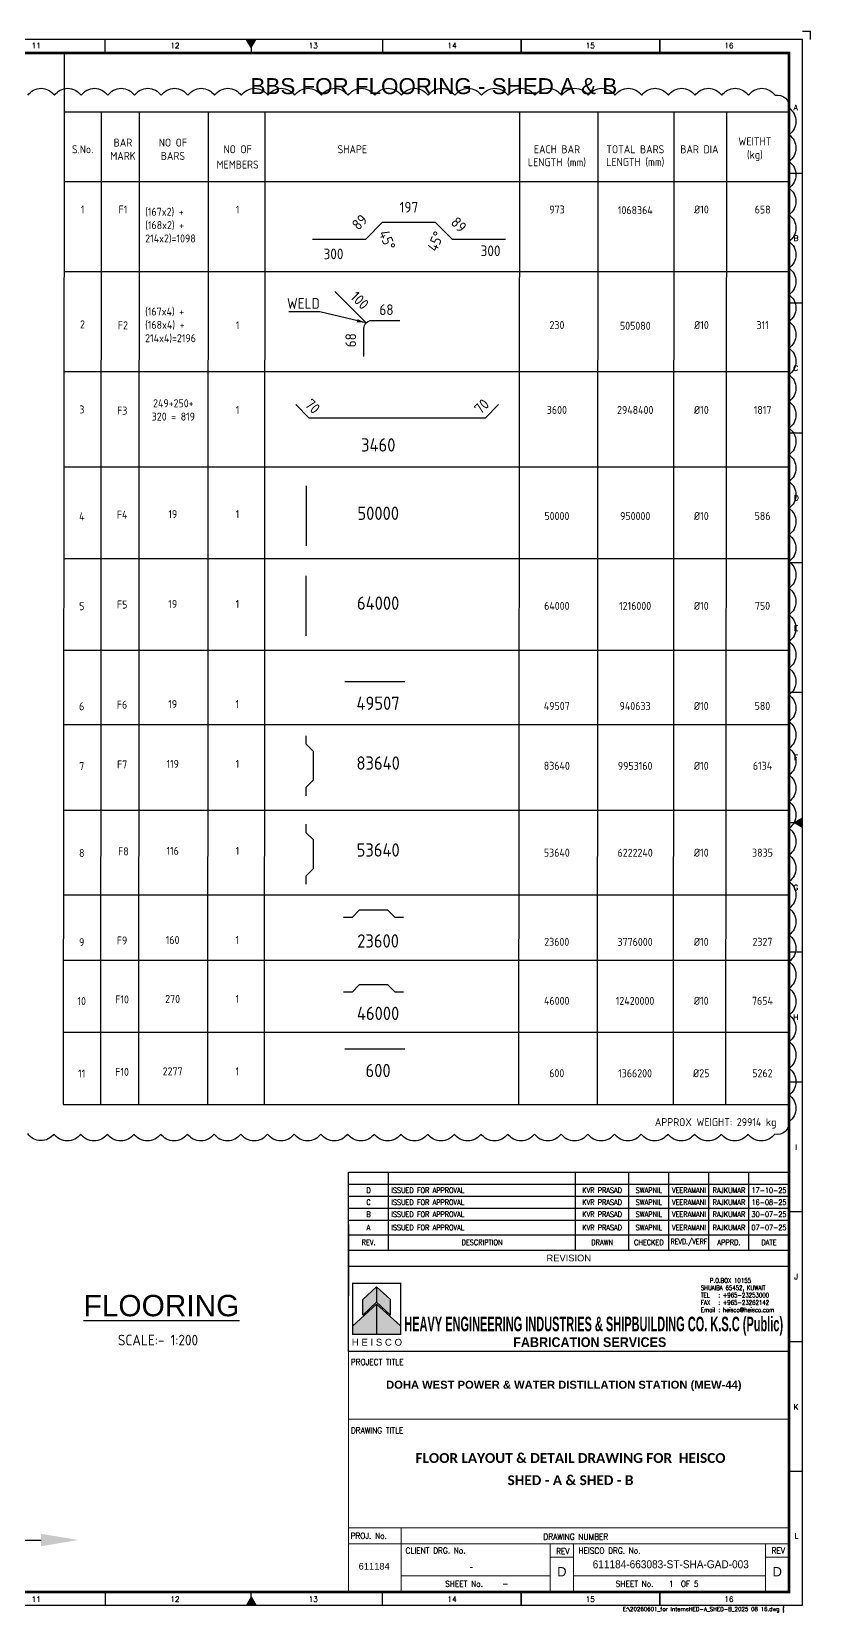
# Model space of a CAD drawing. Header units: millimetres. Extents: x -1055 to 11244, y -20673 to 2560.
# Drawn here: x 548 to 840, y 0 to 593 of the extents above; entities that cross this region are included whole.
import ezdxf
from ezdxf.enums import TextEntityAlignment as Align

# ---------------------------------------------------------------- set-up
doc = ezdxf.new("R2010")
doc.units = ezdxf.units.MM
for name, color, linetype in [('BORDER', 6, 'Continuous'), ('HEISCO', 7, 'Continuous'), ('TABLE', 4, 'Continuous')]:
    doc.layers.add(name, color=color, linetype=linetype)
doc.styles.add('ACISOTS', font='isocp.shx')
doc.styles.add('arial', font='arial.ttf')
doc.styles.add('HEISCO', font='ariblk.ttf')
doc.styles.add('HEISCO.', font='arial.ttf')
doc.styles.add('LOGO', font='ROMANS.SHX')
doc.styles.add('ROMANS', font='romans.shx', dxfattribs={"width": 0.8})
doc.styles.get("Standard").update_dxf_attribs({"font": 'arial.ttf'})
doc.dimstyles.new('ISO-25', dxfattribs={"dimtxt": 4, "dimasz": 3.5, "dimexe": 1.5, "dimexo": 1.5, "dimgap": 1.5, "dimtad": 1, "dimtxsty": 'Standard', "dimcen": 0, "dimadec": 0, "dimazin": 0, "dimtfac": 1, "dimtmove": 0, "dimatfit": 3, "dimfxl": 1, "dimarcsym": 0})

# ---------------------------------------------------------------- blocks, each defined once
blk = doc.blocks.new('A$7E96AC101B69')
blk.add_line((0, 1.17), (21.66, 1.17))
blk.add_solid([(21.66, 0), (21.66, 2.33), (28.66, 1.17)])
blk = doc.blocks.new('A1B')
at = {"layer": 'BORDER', "color": 1}
for p, q in [((575.81, 585), (575.81, 590)), ((679.69, 590), (679.69, 585)), ((731.63, 590), (731.63, 585)), ((731.63, 585), (731.63, 590)), ((731.63, 590), (731.63, 585)), ((783.56, 590), (783.56, 585)), ((783.56, 585), (783.56, 590)), ((837, 539.83), (832, 539.83)), ((837, 491.17), (832, 491.17)), ((837, 442.5), (832, 442.5)), ((837, 393.84), (832, 393.84)), ((837, 345.17), (832, 345.17)), ((837, 247.84), (832, 247.84)), ((837, 199.17), (832, 199.17)), ((837, 150.51), (832, 150.51)), ((837, 101.84), (832, 101.84)), ((837, 53.17), (832, 53.17)), ((575.81, 8), (575.81, 3)), ((679.69, 3), (679.69, 8)), ((731.63, 3), (731.63, 8)), ((731.63, 8), (731.63, 3)), ((731.63, 3), (731.63, 8)), ((783.56, 3), (783.56, 8)), ((783.56, 8), (783.56, 3))]:
    blk.add_line(p, q, dxfattribs=at)
at = {"layer": 'BORDER'}
for p, q in [((630.5, 587), (628.77, 590)), ((630.5, 590), (630.5, 585)), ((630.5, 587), (632.23, 590)), ((832, 296.5), (837, 296.5)), ((834, 296.5), (837, 298.23)), ((834, 296.5), (837, 294.77)), ((630.5, 6), (628.77, 3)), ((630.5, 3), (630.5, 8)), ((630.5, 6), (632.23, 3))]:
    blk.add_line(p, q, dxfattribs=at)
at = {"layer": 'BORDER', "color": 1}
blk.add_lwpolyline([(840, 590), (840, 593), (837, 593)], dxfattribs=at)
at = {"layer": 'BORDER'}
blk.add_lwpolyline([(837, 3), (837, 590), (3, 590), (3, 3)], close=True, dxfattribs=at)
at = {"layer": 'BORDER', "const_width": 1}
blk.add_lwpolyline([(8, 8), (832, 8), (832, 585), (8, 585)], close=True, dxfattribs=at)
at = {"layer": 'BORDER'}
for points in [[(632.23, 590), (628.77, 590), (630.5, 587)], [(837, 298.23), (837, 294.77), (834, 296.5)], [(632.23, 3), (628.77, 3), (630.5, 6)]]:
    blk.add_solid(points, dxfattribs=at)
at = {"color": 11, "insert": (830.38, 1.34), "char_height": 1.5, "width": 401.355, "attachment_point": 6, "style": 'ROMANS'}
blk.add_mtext('{\\W1;\\C1;E:\\20260601_for Interns\\SHED-A_SHED-B_2025 08 16.dwg }', dxfattribs=at)
at = {"layer": 'BORDER', "color": 1, "style": 'ROMANS'}
for s, p in [('11', (549.97, 586.75)), ('12', (601.96, 586.75)), ('13', (653.79, 586.75)), ('14', (705.77, 586.75)), ('15', (757.56, 586.75)), ('16', (809.48, 586.75)), ('A', (834.52, 563.52)), ('B', (834.65, 514.55)), ('C', (834.51, 465.84)), ('D', (834.75, 417.17)), ('E', (834.61, 368.4)), ('F', (834.66, 319.81)), ('G', (834.56, 271.07)), ('H', (834.57, 222.46)), ('I', (834.69, 173.82)), ('J', (834.67, 125.23)), ('K', (834.62, 76.36)), ('L', (834.8, 28.07)), ('11', (549.97, 4.25)), ('12', (601.96, 4.25)), ('13', (653.79, 4.25)), ('14', (705.77, 4.25)), ('15', (757.56, 4.25)), ('16', (809.48, 4.25))]:
    blk.add_text(s, height=2, dxfattribs=at).set_placement(p, align=Align.CENTER)
blk = doc.blocks.new('A$C61D9601B')
at = {"layer": 'HEISCO'}
for color, points in [(34, [(5.84, -8.9), (5.84, -15.38), (11.66, -10.02), (11.66, -3.54)]), (40, [(11.66, -3.54), (11.66, -10.02), (17.48, -15.38), (17.48, -8.9)]), (142, [(1.66, -19.99), (1.66, -23.3), (11.66, -23.3), (11.66, -10.78)]), (138, [(11.66, -10.78), (11.66, -23.3), (21.66, -23.3), (21.66, -19.99)])]:
    blk.add_hatch(color=color, dxfattribs=at).paths.add_polyline_path(points)
blk.add_line((11.66, -10.78), (11.66, -23.3))
blk.add_line((11.66, -10.78), (11.66, -23.3))
at = {"layer": 'HEISCO', "color": 142, "true_color": 0x00a8e1}
blk.add_line((11.66, -10.78), (1.66, -19.99), dxfattribs=at)
at = {"layer": 'HEISCO', "color": 138, "true_color": 0x004961}
for q in [(11.66, -23.3), (21.38, -19.73), (11.66, -23.3)]:
    blk.add_line((11.66, -10.78), q, dxfattribs=at)
at = {"layer": 'HEISCO', "color": 142, "true_color": 0x00a8e1, "const_width": 0.559}
blk.add_lwpolyline([(21.66, -23.3), (21.66, -2.17), (1.66, -2.17), (1.66, -23.3)], close=True, dxfattribs=at)
at = {"layer": 'HEISCO', "color": 34, "true_color": 0xa85400}
blk.add_lwpolyline([(5.84, -8.9), (11.66, -3.54), (11.66, -10.02), (5.84, -15.38)], close=True, dxfattribs=at)
at = {"layer": 'HEISCO', "color": 40, "true_color": 0xffc038}
blk.add_lwpolyline([(17.48, -8.9), (11.66, -3.54), (11.66, -10.02), (17.48, -15.38)], close=True, dxfattribs=at)
at = {"layer": 'HEISCO', "color": 7, "linetype": 'Continuous', "style": 'HEISCO.'}
blk.add_text('H E I S C O', height=2.8666, dxfattribs=at).set_placement((11.77, -26.65), align=Align.MIDDLE_CENTER)
blk = doc.blocks.new('165-HEISCO')
at = {"layer": 'HEISCO', "color": 6}
blk.add_lwpolyline([(0, 32), (165, 32), (165, 0), (0, 0)], close=True, dxfattribs=at)
at = {"layer": 'HEISCO', "xscale": 0.9, "yscale": 0.9, "zscale": 0.9}
blk.add_blockref('A$C61D9601B', (0.03, 27.46), dxfattribs=at)
at = {"layer": 'HEISCO', "color": 7, "linetype": 'ByBlock', "style": 'HEISCO', "width": 0.471616}
blk.add_text('HEAVY ENGINEERING INDUSTRIES & SHIPBUILDING CO. K.S.C (Public)', height=5.5, dxfattribs=at).set_placement((20.87, 7.57), (162.79, 7.57), align=Align.FIT)
at = {"layer": 'HEISCO', "color": 7, "linetype": 'ByBlock', "style": 'HEISCO', "width": 0.8}
blk.add_text('FABRICATION SERVICES', height=3.6667, dxfattribs=at).set_placement((90.37, 3.51), align=Align.MIDDLE_CENTER)
at = {"layer": 'HEISCO', "color": 3, "insert": (131.98, 27.45), "char_height": 1.65, "width": 30.9183, "attachment_point": 1, "style": 'LOGO'}
blk.add_mtext('\\pxsm1,ql;   {\\W0.9;P.O.BOX 10155\\P\\pt3,4;SHUAIBA 65452, KUWAIT \\P\\pt4;TEL^I: +965-23253000 \\PFAX^I: +965-23262142 \\PEmail^I: heisco@heisco.com}', dxfattribs=at)
blk = doc.blocks.new('*T28717')
at = {"layer": 'TABLE', "color": 4}
for p, q in [((0, 35.16), (165, 35.16)), ((0, 0), (0, 35.16)), ((15, 6), (15, 35.16)), ((85, 6), (85, 35.16)), ((105, 6), (105, 35.16)), ((120, 6), (120, 35.16)), ((135, 6), (135, 35.16)), ((150, 6), (150, 35.16)), ((165, 0), (165, 35.16)), ((0, 11.77), (165, 11.77)), ((0, 6), (15, 6)), ((0, 0), (165, 0))]:
    blk.add_line(p, q, dxfattribs=at)
at = {"layer": 'TABLE', "color": 8}
for p, q in [((0, 30.66), (165, 30.66)), ((0, 26.16), (165, 26.16)), ((0, 21.66), (165, 21.66)), ((0, 17.16), (165, 17.16))]:
    blk.add_line(p, q, dxfattribs=at)
at = {"layer": 'TABLE', "color": 0, "lineweight": -2}
blk.add_line((15, 6), (165, 6), dxfattribs=at)
at = {"layer": 'TABLE', "color": 7}
for s, insert, char_height, width, attachment_point, style in [('C', (7.5, 23.91), 2, 13, 5, 'ROMANS'), ('D', (7.5, 28.41), 2, 13, 5, 'ROMANS'), ('ISSUED FOR APPROVAL', (16, 28.41), 2, 68, 4, 'ROMANS'), ('ISSUED FOR APPROVAL', (16, 23.91), 2, 68, 4, 'ROMANS'), ('KVR PRASAD', (95, 28.41), 2, 18, 5, 'ROMANS'), ('KVR PRASAD', (95, 23.91), 2, 18, 5, 'ROMANS'), ('SWAPNIL', (112.5, 28.41), 2, 13, 5, 'ROMANS'), ('SWAPNIL', (112.5, 23.91), 2, 13, 5, 'ROMANS'), ('VEERAMANI', (127.5, 28.41), 2, 13, 5, 'ROMANS'), ('VEERAMANI', (127.5, 23.91), 2, 13, 5, 'ROMANS'), ('RAJKUMAR', (142.5, 28.41), 2, 13, 5, 'ROMANS'), ('RAJKUMAR', (142.5, 23.91), 2, 13, 5, 'ROMANS'), ('17-10-25', (157.5, 28.41), 2, 13, 5, 'ROMANS'), ('16-08-25', (157.5, 23.91), 2, 13, 5, 'ROMANS'), ('B', (7.5, 19.41), 2, 13, 5, 'ROMANS'), ('ISSUED FOR APPROVAL', (16, 19.41), 2, 68, 4, 'ROMANS'), ('KVR PRASAD', (95, 19.41), 2, 18, 5, 'ROMANS'), ('SWAPNIL', (112.5, 19.41), 2, 13, 5, 'ROMANS'), ('VEERAMANI', (127.5, 19.41), 2, 13, 5, 'ROMANS'), ('RAJKUMAR', (142.5, 19.41), 2, 13, 5, 'ROMANS'), ('30-07-25', (157.5, 19.41), 2, 13, 5, 'ROMANS'), ('{\\W0.9;REV.}', (7.5, 8.89), 2, 13, 5, 'ROMANS'), ('{\\W0.9;DESCRIPTION}', (50, 8.89), 2, 68, 5, 'ROMANS'), ('{\\W0.9;DRAWN}', (95, 8.89), 2, 18, 5, 'ROMANS'), ('{\\W0.9;CHECKED}', (112.5, 8.89), 2, 13, 5, 'ROMANS'), ('{\\W0.7;REVD./VERF}', (127.5, 8.89), 2, 13, 5, 'ROMANS'), ('{\\W0.9;APPRD.}', (142.5, 8.89), 2, 13, 5, 'ROMANS'), ('{\\W0.9;DATE}', (157.5, 8.89), 2, 13, 5, 'ROMANS'), ('{\\C7;REVISION}', (82.5, 3), 2.5, 163, 5, 'arial')]:
    blk.add_mtext(s, dxfattribs=dict(at, insert=insert, char_height=char_height, width=width, attachment_point=attachment_point, style=style))
at = {"layer": 'TABLE', "color": 3, "char_height": 2, "style": 'ROMANS'}
for s, insert, width, attachment_point in [('A', (7.5, 14.46), 13, 5), ('ISSUED FOR APPROVAL', (16, 14.46), 68, 4), ('KVR PRASAD', (95, 14.46), 18, 5), ('SWAPNIL', (112.5, 14.46), 13, 5), ('VEERAMANI', (127.5, 14.46), 13, 5), ('RAJKUMAR', (142.5, 14.46), 13, 5), ('07-07-25', (157.5, 14.46), 13, 5)]:
    blk.add_mtext(s, dxfattribs=dict(at, insert=insert, width=width, attachment_point=attachment_point))

msp = doc.modelspace()

# ---------------------------------------------------------------- linework, layer by layer
for p, q in [((560.425689, 562.95298), (560.140066, 190.755909)), ((560.425689, 562.95298), (832, 562.95298)), ((574.3846, 562.95298), (574.098977, 190.755909)), ((588.570088, 562.95298), (588.284466, 190.755909)), ((614.394073, 562.95298), (614.108451, 190.755909)), ((635.629576, 562.95298), (635.343954, 190.755909)), ((730.982327, 562.95298), (730.696705, 190.755909)), ((760.439787, 562.95298), (760.154164, 190.755909)), ((788.86141, 562.95298), (788.575788, 190.755909)), ((808.53085, 562.95298), (808.245227, 190.755909)), ((832, 562.95298), (831.73516, 217.837271)), ((560.425689, 536.780022), (560.405604, 536.780022)), ((560.425689, 536.780022), (832, 536.780022)), ((560.400267, 503.026739), (831.974579, 503.026739)), ((661.874334, 495.572291), (673.611286, 483.835339)), ((560.400267, 465.631249), (831.974579, 465.631249)), ((560.396135, 429.775634), (831.970446, 429.775634)), ((651.188391, 400.19456), (651.188391, 422.685129)), ((560.370428, 395.448265), (831.94474, 395.448265)), ((651.162685, 366.508744), (651.162685, 388.999313)), ((560.344722, 361.120897), (831.919033, 361.120897)), ((665.645329, 349.287074), (688.135898, 349.287074)), ((560.244754, 333.209063), (831.819065, 333.209063)), ((560.344722, 301.067869), (831.919033, 301.067869)), ((560.370428, 269.34773), (831.94474, 269.34773)), ((560.181631, 244.918634), (831.741946, 244.918634)), ((560.160849, 217.837271), (831.741946, 217.837271)), ((560.160849, 217.837271), (831.721164, 217.837271)), ((665.645329, 211.587329), (688.135898, 211.587329)), ((560.140066, 190.755909), (831.721164, 190.755909))]:
    msp.add_line(p, q)
msp.add_lwpolyline([(832, 585), (560.425689, 585), (560.425689, 562.95298), (832, 562.95298)], close=True)
at = {"color": 1}
msp.add_lwpolyline([(546.808645, 569.136372, -0.5206), (556.808645, 569.136372, -0.5206), (566.808645, 569.136372, -0.5206), (576.808645, 569.136372, -0.5206), (586.808645, 569.136372, -0.5206), (596.808645, 569.136372, -0.5206), (606.808645, 569.136372, -0.5206), (616.808645, 569.136372, -0.5206), (626.808645, 569.136372, -0.5206), (636.808645, 569.136372, -0.5206), (646.808645, 569.136372, -0.5206), (656.808645, 569.136372, -0.5206), (666.808645, 569.136372, -0.5206), (676.808645, 569.136372, -0.5206), (686.808645, 569.136372, -0.5206), (696.808645, 569.136372, -0.5206), (706.808645, 569.136372, -0.5206), (716.808645, 569.136372, -0.5206), (726.808645, 569.136372, -0.5206), (736.808645, 569.136372, -0.5206), (746.808645, 569.136372, -0.5206), (756.808645, 569.136372, -0.5206), (766.808645, 569.136372, -0.5206), (776.808645, 569.136372, -0.5206), (786.808645, 569.136372, -0.5206), (796.808645, 569.136372, -0.5206), (806.808645, 569.136372, -0.5206), (816.808645, 569.136372, -0.5206), (826.808645, 569.136372, -0.5206), (832, 564.327727, -0.5206), (832, 554.327727, -0.5206), (832, 544.327727, -0.5206), (832, 534.327727, -0.5206), (832, 524.327727, -0.5206), (832, 514.327727, -0.5206), (832, 504.327727, -0.5206), (832, 494.327727, -0.5206), (832, 484.327727, -0.5206), (832, 474.327727, -0.5206), (832, 464.327727, -0.5206), (832, 454.327727, -0.5206), (832, 444.327727, -0.5206), (832, 434.327727, -0.5206), (832, 424.327727, -0.5206), (832, 414.327727, -0.5206), (832, 404.327727, -0.5206), (832, 394.327727, -0.5206), (832, 384.327727, -0.5206), (832, 374.327727, -0.5206), (832, 364.327727, -0.5206), (832, 354.327727, -0.5206), (832, 344.327727, -0.5206), (832, 334.327727, -0.5206), (832, 324.327727, -0.5206), (832, 314.327727, -0.5206), (832, 304.327727, -0.5206), (832, 294.327727, -0.5206), (832, 284.327727, -0.5206), (832, 274.327727, -0.5206), (832, 264.327727, -0.5206), (832, 254.327727, -0.5206), (832, 244.327727, -0.5206), (832, 234.327727, -0.5206), (832, 224.327727, -0.5206), (832, 214.327727, -0.5206), (832, 204.327727, -0.5206), (832, 194.327727, -0.5206), (832, 184.327727, -0.5206), (826.636817, 179.690911, -0.5206), (816.636817, 179.690911, -0.5206), (806.636817, 179.690911, -0.5206), (796.636817, 179.690911, -0.5206), (786.636817, 179.690911, -0.5206), (776.636817, 179.690911, -0.5206), (766.636817, 179.690911, -0.5206), (756.636817, 179.690911, -0.5206), (746.636817, 179.690911, -0.5206), (736.636817, 179.690911, -0.5206), (726.636817, 179.690911, -0.5206), (716.636817, 179.690911, -0.5206), (706.636817, 179.690911, -0.5206), (696.636817, 179.690911, -0.5206), (686.636817, 179.690911, -0.5206), (676.636817, 179.690911, -0.5206), (666.636817, 179.690911, -0.5206), (656.636817, 179.690911, -0.5206), (646.636817, 179.690911, -0.5206), (636.636817, 179.690911, -0.5206), (626.636817, 179.690911, -0.5206), (616.636817, 179.690911, -0.5206), (606.636817, 179.690911, -0.5206), (596.636817, 179.690911, -0.5206), (586.636817, 179.690911, -0.5206), (576.636817, 179.690911, -0.5206), (566.636817, 179.690911, -0.5206), (556.636817, 179.690911, -0.5206), (546.808645, 179.862739, -0.5206)], format="xyb", dxfattribs=at)
for points in [[(653.458196, 515.226885), (673.47366, 515.226885), (679.77366, 521.526885), (699.476604, 521.526885), (705.776604, 515.226885), (725.792068, 515.226885)], [(647.222122, 453.15183), (652.171869, 448.202082), (718.254498, 448.202082), (723.204246, 453.15183)], [(651.162685, 306.54287), (651.162685, 309.712088), (653.874775, 312.424179), (653.874775, 323.15213), (651.162685, 325.86422), (651.162685, 329.033439)], [(651.162685, 273.340809), (651.162685, 276.510028), (653.874775, 279.222119), (653.874775, 289.950069), (651.162685, 292.66216), (651.162685, 295.831378)], [(687.630805, 260.871418), (684.461586, 260.871418), (681.749495, 263.583508), (671.021545, 263.583508), (668.309454, 260.871418), (665.140236, 260.871418)], [(687.630805, 232.895524), (684.461586, 232.895524), (681.749495, 235.607615), (671.021545, 235.607615), (668.309454, 232.895524), (665.140236, 232.895524)]]:
    msp.add_lwpolyline(points)
at = {"extrusion": (0, 0, -1)}
msp.add_lwpolyline([(-672.732607, 471.20054), (-672.732607, 481.714019, 0.4142135624), (-675.732607, 484.714019), (-686.225204, 484.714019)], format="xyb", dxfattribs=at)
at = {"layer": 'BORDER'}
for p, q in [((667, 165.335934), (832, 165.335934)), ((667, 145.711899), (667, 118.971188)), ((832, 145.711899), (832, 118.971188)), ((667, 130.149027), (832, 130.149027))]:
    msp.add_line(p, q, dxfattribs=at)
at = {"layer": 'BORDER', "color": 8, "lineweight": 0}
for p, q in [((742.485894, 21), (751.30378, 21)), ((823.182115, 21), (832, 21))]:
    msp.add_line(p, q, dxfattribs=at)
at = {"layer": 'BORDER', "color": 6, "lineweight": 0}
msp.add_lwpolyline([(667, 98.149027), (832, 98.149027), (832, 8), (667, 8)], close=True, dxfattribs=at)
for points in [[(667, 72.800803), (832, 72.800803)], [(667, 32), (832, 32)], [(686.66674, 32), (686.66674, 8)], [(667, 26), (832, 26)], [(742.485894, 26), (742.485894, 8)], [(751.30378, 26), (751.30378, 8)], [(823.182115, 26), (823.182115, 8)]]:
    msp.add_lwpolyline(points, dxfattribs=at)
at = {"layer": 'BORDER', "color": 8, "lineweight": 0}
for points in [[(686.66674, 14), (742.485894, 14)], [(751.30378, 14), (823.182115, 14)]]:
    msp.add_lwpolyline(points, dxfattribs=at)

# ---------------------------------------------------------------- block references
for name, p in [('A1B', (0, 0)), ('*T28717', (667, 130.177839))]:
    msp.add_blockref(name, p)
at = {"xscale": 2, "yscale": 2, "zscale": 2}
msp.add_blockref('A$7E96AC101B69', (508.471547, 25.138045), dxfattribs=at)
at = {"layer": 'HEISCO'}
msp.add_blockref('165-HEISCO', (667, 98.149027), dxfattribs=at)

# ---------------------------------------------------------------- texts
at = {"color": 130}
msp.add_text('%%UFLOORING', height=8, dxfattribs=at).set_placement((567.73889, 115.365598), align=Align.MIDDLE_LEFT)
at = {"insert": (698.958854, 572.518939), "char_height": 6, "width": 177.3709018, "attachment_point": 5}
msp.add_mtext('BBS FOR FLOORING - SHED A & B', dxfattribs=at)
at = {"attachment_point": 5, "style": 'ACISOTS'}
for s, insert, char_height in [('BAR\\PMARK', (582.491223, 548.888555), 3), ('NO OF\\PBARS', (601.203494, 548.888555), 3), ('S.No.', (567.368973, 548.888555), 3), ('197', (689.625132, 527.158981), 4), ('300', (661.357469, 509.652731), 4), ('300', (720.200868, 510.832663), 4), ('WELD', (650.077539, 491.085358), 4), ('68', (681.201569, 488.738209), 4), ('3460', (678.12316, 438.04467), 5), ('50000', (678.119027, 412.425814), 5), ('64000', (678.093321, 378.739999), 5), ('49507', (678.067614, 341.204862), 5), ('83640', (678.093321, 318.774125), 5), ('53640', (678.093321, 286.191388), 5), ('23600', (678.067614, 252.07424), 5), ('46000', (678.067614, 224.933047), 5), ('600', (678.067614, 203.505118), 5), ('SCALE:- 1:200', (595.607011, 102.432425), 4)]:
    msp.add_mtext(s, dxfattribs=dict(at, insert=insert, char_height=char_height))
at = {"char_height": 3, "width": 29.29783667, "attachment_point": 5, "style": 'ACISOTS'}
for s, insert in [('WEITHT\\P(kg)', (819.213981, 548.888555)), ('NO OF', (625.443686, 548.888555)), ('SHAPE', (668.406793, 548.888555)), ('LENGTH (mm)', (745.077037, 543.884709)), ('EACH BAR', (745.077037, 548.888555)), ('TOTAL BARS', (774.416911, 548.888555)), ('LENGTH (mm)', (774.416911, 543.983198)), ('BAR DIA', (798.438951, 548.888555)), ('MEMBERS', (625.443686, 543.148391))]:
    msp.add_mtext(s, dxfattribs=dict(at, insert=insert))
at = {"color": 3, "char_height": 3, "attachment_point": 5, "style": 'ACISOTS'}
for s, insert in [('1', (567.368973, 526.299659)), ('F1', (582.491223, 526.299659)), ('1068364', (774.416911, 526.051468)), ('2', (567.343552, 483.253309)), ('F2', (582.465802, 482.877465)), ('3', (567.081489, 451.319568)), ('F3', (582.203739, 450.906133)), ('4', (567.077357, 411.275508)), ('F4', (582.199607, 411.893638)), ('19', (601.144101, 412.098224)), ('F5', (582.173901, 378.207823)), ('19', (601.118395, 378.412408)), ('5', (567.05165, 377.589693)), ('6', (567.025944, 340.054556)), ('F6', (582.148194, 340.672686)), ('19', (601.092688, 340.877272)), ('940633', (774.335944, 340.149299)), ('7', (567.05165, 317.623818)), ('F7', (582.173901, 318.241948)), ('119', (601.118395, 318.446534)), ('8', (567.05165, 285.041081)), ('F8', (582.666371, 285.659212)), ('116', (601.118395, 285.863797)), ('9', (567.025944, 251.625617)), ('F9', (582.148194, 252.243747)), ('160', (601.092688, 252.448333)), ('F10', (582.148194, 230.136512)), ('270', (601.092688, 230.341098)), ('10', (567.025944, 229.518382)), ('11', (567.025944, 202.354811)), ('F10', (582.148194, 202.972941)), ('2277', (601.092688, 203.177527))]:
    msp.add_mtext(s, dxfattribs=dict(at, insert=insert))
at = {"color": 3, "char_height": 3, "style": 'ACISOTS'}
for s, insert, width, attachment_point in [('1', (625.443686, 526.299659), 29.29783667, 5), ('973', (745.077037, 526.299659), 40.77226082, 5), ('%%C10', (799.197648, 526.299659), 29.29783667, 5), ('658', (822.128897, 526.299659), 29.29783667, 5), ('(167x2) + (168x2) +\\P214x2)=1098', (590.817649, 526.950991), 17.93115939, 1), ('(167x4) + (168x4) +\\P214x4)=2196', (590.788951, 489.555502), 17.93115939, 1), ('1', (625.443686, 482.913647), 29.29783667, 5), ('230', (745.077037, 482.968498), 88.34876826, 5), ('505080', (774.416911, 482.720307), 29.29783667, 5), ('%%C10', (799.197648, 482.968498), 29.29783667, 5), ('311', (822.128897, 482.968498), 29.29783667, 5), ('249+250+\\P320 = 819', (601.367799, 451.161606), 27.86476399, 5), ('1', (625.418264, 451.161606), 29.29783667, 5), ('3600', (745.051615, 451.161606), 40.77226082, 5), ('2948400', (774.391489, 451.134851), 29.29783667, 5), ('%%C10', (799.172227, 451.161606), 29.29783667, 5), ('1817', (822.103475, 451.161606), 29.29783667, 5), ('1', (625.384293, 412.098224), 29.29783667, 5), ('50000', (745.047483, 411.397006), 40.77226082, 5), ('950000', (774.387357, 411.370251), 29.29783667, 5), ('%%C10', (799.168094, 411.397006), 29.29783667, 5), ('586', (822.099343, 411.397006), 29.29783667, 5), ('1', (625.358587, 378.412408), 29.29783667, 5), ('64000', (745.021776, 377.71119), 40.77226082, 5), ('1216000', (774.36165, 377.684435), 29.29783667, 5), ('%%C10', (799.142388, 377.71119), 29.29783667, 5), ('750', (822.073637, 377.71119), 29.29783667, 5), ('1', (625.33288, 340.877272), 29.29783667, 5), ('49507', (744.99607, 340.176054), 40.77226082, 5), ('%%C10', (799.116681, 340.176054), 29.29783667, 5), ('580', (822.04793, 340.176054), 29.29783667, 5), ('1', (625.358587, 318.446534), 29.29783667, 5), ('83640', (745.021776, 317.745316), 40.77226082, 5), ('9953160', (774.36165, 317.718561), 29.29783667, 5), ('%%C10', (799.142388, 317.745316), 29.29783667, 5), ('6134', (822.073637, 317.745316), 29.29783667, 5), ('1', (625.358587, 285.863797), 29.29783667, 5), ('53640', (745.021776, 285.162579), 40.77226082, 5), ('6222240', (774.36165, 285.135824), 29.29783667, 5), ('%%C10', (799.142388, 285.162579), 29.29783667, 5), ('3835', (822.073637, 285.162579), 29.29783667, 5), ('1', (625.33288, 252.448333), 29.29783667, 5), ('23600', (744.99607, 251.747114), 40.77226082, 5), ('3776000', (774.335944, 251.720359), 29.29783667, 5), ('%%C10', (799.116681, 251.747114), 29.29783667, 5), ('2327', (822.04793, 251.747114), 29.29783667, 5), ('1', (625.33288, 230.341098), 29.29783667, 5), ('46000', (744.99607, 229.63988), 40.77226082, 5), ('%%C10', (799.116681, 229.63988), 29.29783667, 5), ('7654', (822.04793, 229.63988), 29.29783667, 5), ('12420000', (774.335944, 229.613125), 29.29783667, 5), ('1', (625.33288, 203.177527), 29.29783667, 5), ('600', (744.99607, 202.476309), 40.77226082, 5), ('1366200', (774.335944, 202.449554), 29.29783667, 5), ('%%C25', (799.116681, 202.476309), 29.29783667, 5), ('5262', (822.04793, 202.476309), 29.29783667, 5), ('APPROX WEIGHT: 29914 kg', (804.519744, 183.694876), 52.09183717, 5)]:
    msp.add_mtext(s, dxfattribs=dict(at, insert=insert, width=width, attachment_point=attachment_point))
at = {"char_height": 4, "attachment_point": 5, "style": 'ACISOTS'}
for s, insert, rotation in [('89', (671.13345, 521.565218), 45), ('89', (708.294911, 520.642418), 315), ('45%%d', (681.506646, 514.855239), 292.5), ('45%%d', (699.573528, 514.397761), 67.5), ('100', (671.219012, 492.239384), 315), ('68', (667.814245, 477.287871), 90), ('70', (653.561251, 452.512032), 315), ('70', (716.865116, 452.512032), 45)]:
    msp.add_mtext(s, dxfattribs=dict(at, insert=insert, rotation=rotation))
at = {"layer": 'BORDER', "color": 3, "style": 'ROMANS', "width": 0.9}
for s, p in [('PROJECT TITLE', (667.835598, 93.08326)), ('DRAWING TITLE', (667.862622, 67.457687)), ('PROJ. No.', (667.740022, 27.940783)), ('DRAWING NUMBER', (739.989395, 27.592499)), ('CLIENT DRG. No.', (688.371815, 22.395512)), ('HEISCO DRG. No.', (753.126802, 22.375753)), ('SHEET No.    -', (703.198275, 9.923751)), ('SHEET No.   1  OF 5', (767.084417, 9.923751))]:
    msp.add_text(s, height=2.25, dxfattribs=at).set_placement(p)
for p in [(747.275129, 22.169694), (827.971349, 22.380855)]:
    msp.add_text('REV', height=2.25, dxfattribs=at).set_placement(p, align=Align.CENTER)
at = {"layer": 'BORDER', "color": 7, "style": 'arial'}
for s, insert, char_height, width, attachment_point in [('{\\fArial|b1|i0|c0|p34;DOHA WEST POWER & WATER DISTILLATION STATION (MEW-44)}', (747.638963, 85.242694), 3, 163.24464911, 5), ('{\\fCalibri|b1|i0|c0|p2;\\H1.2308x;FLOOR LAYOUT & DETAIL DRAWING FOR  HEISCO}', (750.147595, 58.199416), 3, 163.24464911, 5), ('{\\fCalibri|b1|i0|c0|p2;\\H1.2308x;SHED - A & SHED - B}', (750.147595, 49.880143), 3, 163.24464911, 5), ('611184', (676.592841, 18.88991), 2.5, 24.94987634, 2), ('{\\W0.9;611184-663083-ST-SHA-GAD-003}', (787.702561, 19.891511), 3, 8.71435516, 2), ('-', (712.959319, 18.997342), 3, 47.48534094, 2), ('D', (746.898523, 15.58733), 3.5, 6.29727831, 5), ('D', (827.594743, 15.58733), 3.5, 8.40928889, 5)]:
    msp.add_mtext(s, dxfattribs=dict(at, insert=insert, char_height=char_height, width=width, attachment_point=attachment_point))

# ---------------------------------------------------------------- leaders
msp.add_leader([(673.611286, 483.835339), (656.199638, 487.891791), (644.674438, 487.891791)], dimstyle='ISO-25', override={"dimtad": 0})

doc.saveas('drawing.dxf')
